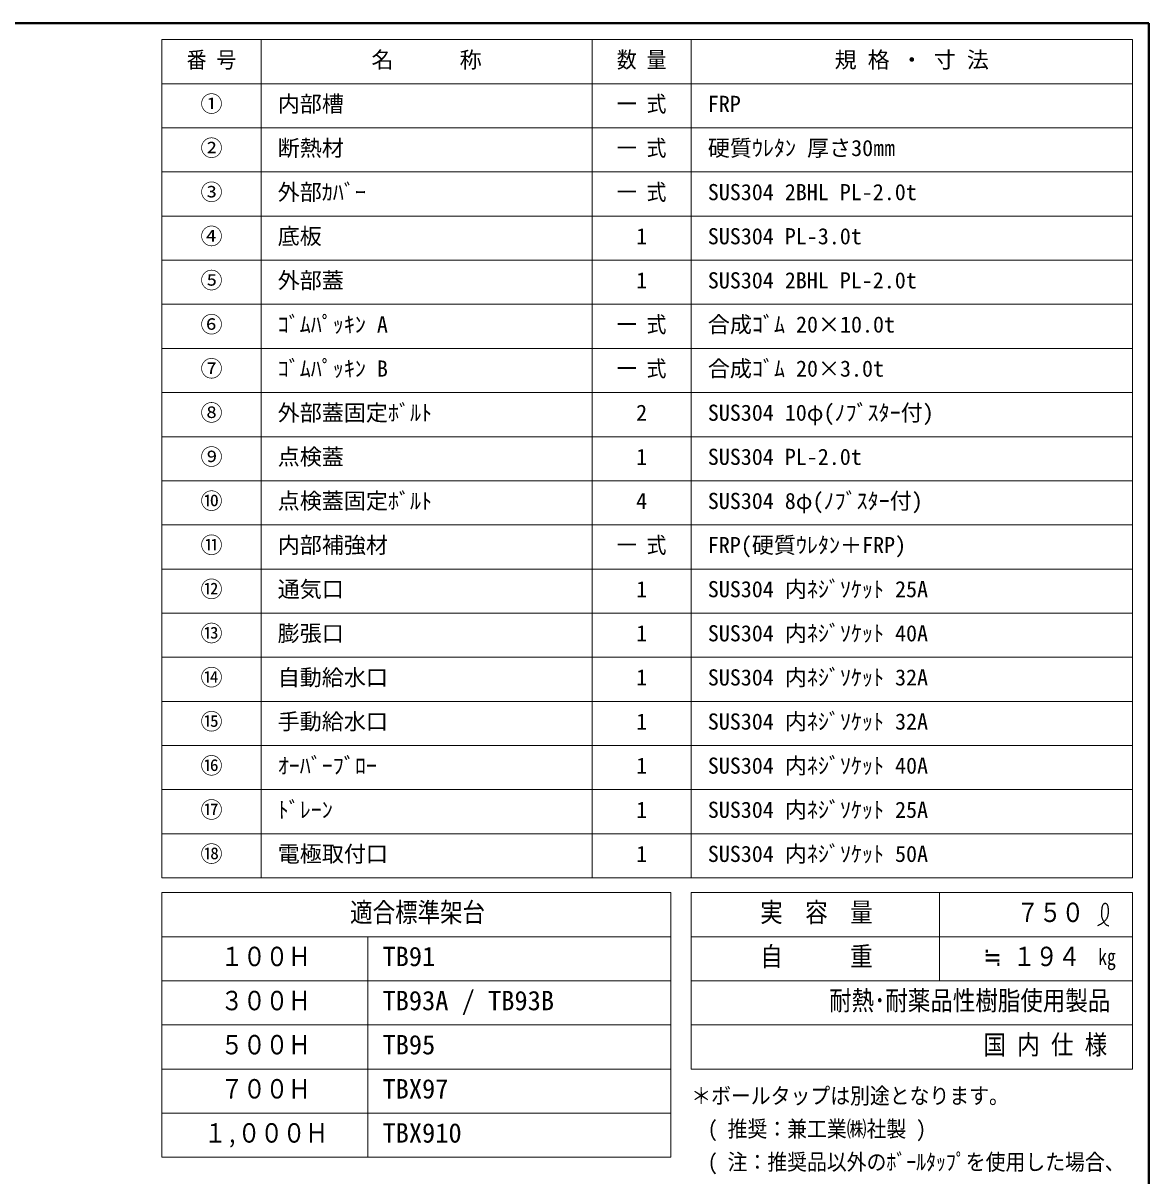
# Model space of a CAD drawing. Units: millimetres at full size, sheet at 1:15; details may follow other scales. Extents: x -3184 to 2891, y -2037 to 2178.
# Drawn here: x 977 to 2891, y 218 to 2178 of the extents above; entities that cross this region are included whole.
import ezdxf
from ezdxf.enums import TextEntityAlignment as Align

# ---------------------------------------------------------------- set-up
doc = ezdxf.new("R2010")
doc.units = ezdxf.units.MM
doc.header["$LTSCALE"] = 15
doc.layers.add('0-0', color=7, linetype='Continuous', lineweight=18)
doc.styles.add('ＭＳ ゴシック', font='')
doc.styles.get('ＭＳ ゴシック').set_extended_font_data('MS Gothic')

msp = doc.modelspace()

# ---------------------------------------------------------------- linework, layer by layer
at = {"layer": '0-0', "color": 1, "lineweight": 40}
for p, q in [((2890.8, 2177.87), (-3184.2, 2177.87)), ((2890.8, -2037.13), (2890.8, 2177.87))]:
    msp.add_line(p, q, dxfattribs=at)
at = {"layer": '0-0', "color": 3}
for p, q in [((1212.67, 724.74), (1212.67, 2149.74)), ((2862.67, 2149.74), (1212.67, 2149.74)), ((1381.42, 724.74), (1381.42, 2149.74)), ((1943.92, 724.74), (1943.92, 2149.74)), ((2112.67, 724.74), (2112.67, 2149.74)), ((2862.67, 724.74), (2862.67, 2149.74)), ((2862.67, 2074.74), (1212.67, 2074.74)), ((2862.67, 1999.74), (1212.67, 1999.74)), ((2862.67, 1924.74), (1212.67, 1924.74)), ((2862.67, 1849.74), (1212.67, 1849.74)), ((2862.67, 1774.74), (1212.67, 1774.74)), ((2862.67, 1699.74), (1212.67, 1699.74)), ((2862.67, 1624.74), (1212.67, 1624.74)), ((2862.67, 1549.74), (1212.67, 1549.74)), ((2862.67, 1474.74), (1212.67, 1474.74)), ((2862.67, 1399.74), (1212.67, 1399.74)), ((2862.67, 1324.74), (1212.67, 1324.74)), ((2862.67, 1249.74), (1212.67, 1249.74)), ((2862.67, 1174.74), (1212.67, 1174.74)), ((2862.67, 1099.74), (1212.67, 1099.74)), ((2862.67, 1024.74), (1212.67, 1024.74)), ((2862.67, 949.74), (1212.67, 949.74)), ((2862.67, 874.74), (1212.67, 874.74)), ((2862.67, 799.74), (1212.67, 799.74)), ((2862.67, 724.74), (1212.67, 724.74)), ((1212.67, 249.74), (1212.67, 699.74)), ((2077.67, 699.74), (1212.67, 699.74)), ((2077.67, 249.74), (2077.67, 699.74)), ((2112.67, 399.74), (2112.67, 699.74)), ((2862.67, 699.74), (2112.67, 699.74)), ((2534.55, 549.74), (2534.55, 699.74)), ((2862.67, 399.74), (2862.67, 699.74)), ((2077.67, 624.74), (1212.67, 624.74)), ((1562.67, 249.74), (1562.67, 624.74)), ((2862.67, 624.74), (2112.67, 624.74)), ((2077.67, 549.74), (1212.67, 549.74)), ((2862.67, 549.74), (2112.67, 549.74)), ((2077.67, 474.74), (1212.67, 474.74)), ((2862.67, 474.74), (2112.67, 474.74)), ((2077.67, 399.74), (1212.67, 399.74)), ((2862.67, 399.74), (2112.67, 399.74)), ((2077.67, 324.74), (1212.67, 324.74)), ((2077.67, 249.74), (1212.67, 249.74))]:
    msp.add_line(p, q, dxfattribs=at)
at = {"layer": '0-0', "color": 5, "lineweight": 25}
for p, q in [((2810.21, 667.59), (2810.1, 666.31)), ((2810.27, 668.34), (2810.21, 667.59)), ((2810.32, 668.96), (2810.27, 668.34)), ((2810.41, 670.04), (2810.32, 668.96)), ((2810.51, 671.11), (2810.41, 670.04)), ((2810.62, 672.18), (2810.51, 671.11)), ((2810.77, 673.25), (2810.62, 672.18)), ((2810.96, 674.3), (2810.77, 673.25)), ((2811.09, 674.92), (2810.96, 674.3)), ((2811.21, 675.4), (2811.09, 674.92)), ((2811.45, 676.23), (2811.21, 675.4)), ((2811.74, 677.04), (2811.45, 676.23)), ((2812.1, 677.83), (2811.74, 677.04)), ((2812.53, 678.58), (2812.1, 677.83)), ((2813.05, 679.29), (2812.53, 678.58)), ((2813.39, 679.68), (2813.05, 679.29)), ((2813.64, 679.93), (2813.39, 679.68)), ((2814.1, 680.33), (2813.64, 679.93)), ((2814.59, 680.69), (2814.1, 680.33)), ((2815.11, 680.98), (2814.59, 680.69)), ((2815.65, 681.19), (2815.11, 680.98)), ((2816.2, 681.31), (2815.65, 681.19)), ((2816.52, 681.33), (2816.2, 681.31)), ((2816.91, 681.3), (2816.52, 681.33)), ((2817.57, 681.14), (2816.91, 681.3)), ((2818.21, 680.83), (2817.57, 681.14)), ((2818.81, 680.42), (2818.21, 680.83)), ((2819.37, 679.93), (2818.81, 680.42)), ((2819.88, 679.37), (2819.37, 679.93)), ((2820.14, 679.03), (2819.88, 679.37)), ((2820.54, 678.39), (2820.14, 679.03)), ((2821.07, 677.23), (2820.54, 678.39)), ((2821.41, 676.02), (2821.07, 677.23)), ((2821.61, 674.77), (2821.41, 676.02)), ((2821.71, 673.49), (2821.61, 674.77)), ((2821.76, 672.21), (2821.71, 673.49)), ((2821.78, 671.46), (2821.76, 672.21)), ((2821.8, 670.75), (2821.78, 671.46)), ((2821.84, 669.54), (2821.8, 670.75)), ((2821.88, 668.34), (2821.84, 669.54)), ((2821.89, 667.14), (2821.88, 668.34)), ((2821.88, 665.95), (2821.89, 667.14)), ((2808.51, 646.22), (2810.16, 647.27)), ((2810.01, 665.02), (2809.96, 663.74)), ((2809.96, 663.74), (2809.96, 662.45)), ((2809.96, 662.45), (2810.03, 661.18)), ((2810.1, 666.31), (2810.01, 665.02)), ((2810.03, 661.18), (2810.1, 660.44)), ((2810.1, 660.44), (2810.2, 659.81)), ((2810.16, 647.27), (2811.77, 648.36)), ((2810.2, 659.81), (2810.42, 658.71)), ((2810.42, 658.71), (2810.7, 657.63)), ((2810.7, 657.63), (2811.03, 656.56)), ((2811.03, 656.56), (2811.41, 655.5)), ((2811.41, 655.5), (2811.82, 654.46)), ((2811.77, 648.36), (2813.33, 649.53)), ((2811.82, 654.46), (2812.08, 653.87)), ((2812.08, 653.87), (2812.27, 653.44)), ((2812.27, 653.44), (2812.61, 652.7)), ((2812.61, 652.7), (2812.97, 651.98)), ((2812.97, 651.98), (2813.34, 651.26)), ((2813.33, 649.53), (2814.22, 650.25)), ((2813.34, 651.26), (2813.73, 650.55)), ((2813.73, 650.55), (2814.14, 649.84)), ((2814.14, 649.84), (2814.38, 649.43)), ((2814.22, 650.25), (2814.87, 650.81)), ((2814.38, 649.43), (2814.67, 648.95)), ((2814.67, 648.95), (2815.2, 648.14)), ((2814.87, 650.81), (2815.95, 651.81)), ((2815.2, 648.14), (2815.76, 647.35)), ((2815.76, 647.35), (2816.37, 646.61)), ((2815.95, 651.81), (2816.98, 652.87)), ((2816.98, 652.87), (2817.94, 653.99)), ((2817.94, 653.99), (2818.81, 655.17)), ((2818.81, 655.17), (2819.58, 656.41)), ((2819.58, 656.41), (2819.97, 657.16)), ((2819.97, 657.16), (2820.25, 657.77)), ((2820.25, 657.77), (2820.68, 658.85)), ((2820.68, 658.85), (2821.04, 659.96)), ((2821.04, 659.96), (2821.33, 661.09)), ((2821.33, 661.09), (2821.55, 662.24)), ((2821.55, 662.24), (2821.71, 663.39)), ((2821.71, 663.39), (2821.78, 664.06)), ((2821.78, 664.06), (2821.83, 664.76)), ((2821.83, 664.76), (2821.88, 665.95)), ((2804.18, 643.67), (2805.16, 644.24)), ((2805.16, 644.24), (2806.85, 645.22)), ((2806.85, 645.22), (2808.51, 646.22)), ((2816.37, 646.61), (2817.02, 645.92)), ((2817.02, 645.92), (2817.73, 645.3)), ((2817.73, 645.3), (2818.16, 644.99)), ((2818.16, 644.99), (2818.54, 644.75)), ((2818.54, 644.75), (2819.21, 644.39)), ((2819.21, 644.39), (2819.92, 644.07)), ((2819.92, 644.07), (2820.65, 643.79)), ((2820.65, 643.79), (2821.4, 643.54)), ((2821.4, 643.54), (2822.16, 643.31)), ((2822.16, 643.31), (2822.6, 643.18))]:
    msp.add_line(p, q, dxfattribs=at)

# ---------------------------------------------------------------- texts
at = {"layer": '0-0', "style": 'ＭＳ ゴシック'}
for s, height, width, p in [('番 号', 27.49, 0.9, (1254.86, 2093.49)), ('数 量', 27.49, 0.9, (1986.11, 2093.49)), ('一 式', 27.49, 0.9, (1986.11, 2018.49)), ('一 式', 27.49, 0.9, (1986.11, 1943.49)), ('一 式', 27.49, 0.9, (1986.11, 1868.49)), ('一 式', 27.49, 0.9, (1986.11, 1643.49)), ('一 式', 27.49, 0.9, (1986.11, 1568.49)), ('一 式', 27.49, 0.9, (1986.11, 1268.49)), ('適合標準架台', 32.99, 0.85, (1532.67, 639.74)), ('実\u3000容\u3000量', 32.99, 0.85, (2229.86, 639.74)), ('７５０', 32.99, 0.85, (2665.8, 639.74)), ('１００Ｈ', 32.99, 0.85, (1312.67, 564.74)), ('自\u3000\u3000\u3000重', 32.99, 0.85, (2229.86, 564.74)), ('≒ １９４', 32.99, 0.85, (2609.55, 564.74)), ('kg', 27.49, 0.8, (2804.55, 568.49)), ('３００Ｈ', 32.99, 0.85, (1312.67, 489.74)), ('耐熱･耐薬品性樹脂使用製品', 32.99, 0.85, (2347.05, 489.74)), ('５００Ｈ', 32.99, 0.85, (1312.67, 414.74)), ('国 内 仕 様', 32.99, 0.85, (2609.55, 414.74)), ('７００Ｈ', 32.99, 0.85, (1312.67, 339.74)), ('＊ボールタップは別途となります。', 27.49, 0.9, (2112.67, 332.24)), ('( 推奨：兼工業㈱社製 )', 27.49, 0.9, (2140.8, 275.99)), ('１,０００Ｈ', 32.99, 0.85, (1284.55, 264.74)), ('( 注：推奨品以外のﾎﾞｰﾙﾀｯﾌﾟを使用した場合、', 27.49, 0.9, (2140.8, 219.74))]:
    msp.add_text(s, height=height, dxfattribs=dict(at, width=width)).set_placement(p, align=Align.BOTTOM_LEFT)
for s, height, p in [('名\u3000\u3000\u3000称', 27.49, (1568.92, 2093.49)), ('規 格 ・ 寸 法', 27.49, (2356.42, 2093.49)), ('①', 27.49, (1278.3, 2018.49)), ('内部槽', 27.49, (1409.55, 2018.49)), ('FRP', 27.49, (2140.8, 2018.49)), ('②', 27.49, (1278.3, 1943.49)), ('断熱材', 27.49, (1409.55, 1943.49)), ('硬質ｳﾚﾀﾝ 厚さ30㎜', 27.49, (2140.8, 1943.49)), ('③', 27.49, (1278.3, 1868.49)), ('外部ｶﾊﾞｰ', 27.49, (1409.55, 1868.49)), ('SUS304 2BHL PL-2.0t', 27.49, (2140.8, 1868.49)), ('④', 27.49, (1278.3, 1793.49)), ('底板', 27.49, (1409.55, 1793.49)), ('1', 27.49, (2018.92, 1793.49)), ('SUS304 PL-3.0t', 27.49, (2140.8, 1793.49)), ('⑤', 27.49, (1278.3, 1718.49)), ('外部蓋', 27.49, (1409.55, 1718.49)), ('1', 27.49, (2018.92, 1718.49)), ('SUS304 2BHL PL-2.0t', 27.49, (2140.8, 1718.49)), ('⑥', 27.49, (1278.3, 1643.49)), ('ｺﾞﾑﾊﾟｯｷﾝ A', 27.49, (1409.55, 1643.49)), ('合成ｺﾞﾑ 20×10.0t', 27.49, (2140.8, 1643.49)), ('⑦', 27.49, (1278.3, 1568.49)), ('ｺﾞﾑﾊﾟｯｷﾝ B', 27.49, (1409.55, 1568.49)), ('合成ｺﾞﾑ 20×3.0t', 27.49, (2140.8, 1568.49)), ('⑧', 27.49, (1278.3, 1493.49)), ('外部蓋固定ﾎﾞﾙﾄ', 27.49, (1409.55, 1493.49)), ('2', 27.49, (2018.92, 1493.49)), ('SUS304 10φ(ﾉﾌﾞｽﾀｰ付)', 27.49, (2140.8, 1493.49)), ('⑨', 27.49, (1278.3, 1418.49)), ('点検蓋', 27.49, (1409.55, 1418.49)), ('1', 27.49, (2018.92, 1418.49)), ('SUS304 PL-2.0t', 27.49, (2140.8, 1418.49)), ('⑩', 27.49, (1278.3, 1343.49)), ('点検蓋固定ﾎﾞﾙﾄ', 27.49, (1409.55, 1343.49)), ('4', 27.49, (2018.92, 1343.49)), ('SUS304 8φ(ﾉﾌﾞｽﾀｰ付)', 27.49, (2140.8, 1343.49)), ('⑪', 27.49, (1278.3, 1268.49)), ('内部補強材', 27.49, (1409.55, 1268.49)), ('FRP(硬質ｳﾚﾀﾝ＋FRP)', 27.49, (2140.8, 1268.49)), ('⑫', 27.49, (1278.3, 1193.49)), ('通気口', 27.49, (1409.55, 1193.49)), ('1', 27.49, (2018.92, 1193.49)), ('SUS304 内ﾈｼﾞｿｹｯﾄ 25A', 27.49, (2140.8, 1193.49)), ('⑬', 27.49, (1278.3, 1118.49)), ('膨張口', 27.49, (1409.55, 1118.49)), ('SUS304 内ﾈｼﾞｿｹｯﾄ 40A', 27.49, (2140.8, 1118.49)), ('1', 27.49, (2018.92, 1118.49)), ('⑭', 27.49, (1278.3, 1043.49)), ('自動給水口', 27.49, (1409.55, 1043.49)), ('1', 27.49, (2018.92, 1043.49)), ('SUS304 内ﾈｼﾞｿｹｯﾄ 32A', 27.49, (2140.8, 1043.49)), ('⑮', 27.49, (1278.3, 968.49)), ('手動給水口', 27.49, (1409.55, 968.49)), ('1', 27.49, (2018.92, 968.49)), ('SUS304 内ﾈｼﾞｿｹｯﾄ 32A', 27.49, (2140.8, 968.49)), ('⑯', 27.49, (1278.3, 893.49)), ('ｵｰﾊﾞｰﾌﾞﾛｰ', 27.49, (1409.55, 893.49)), ('1', 27.49, (2018.92, 893.49)), ('SUS304 内ﾈｼﾞｿｹｯﾄ 40A', 27.49, (2140.8, 893.49)), ('⑰', 27.49, (1278.3, 818.49)), ('ﾄﾞﾚｰﾝ', 27.49, (1409.55, 818.49)), ('1', 27.49, (2018.92, 818.49)), ('SUS304 内ﾈｼﾞｿｹｯﾄ 25A', 27.49, (2140.8, 818.49)), ('⑱', 27.49, (1278.3, 743.49)), ('電極取付口', 27.49, (1409.55, 743.49)), ('1', 27.49, (2018.92, 743.49)), ('SUS304 内ﾈｼﾞｿｹｯﾄ 50A', 27.49, (2140.8, 743.49)), ('TB91', 32.99, (1587.67, 564.74)), ('TB93A / TB93B', 32.99, (1587.67, 489.74)), ('TB95', 32.99, (1587.67, 414.74)), ('TBX97', 32.99, (1587.67, 339.74)), ('TBX910', 32.99, (1587.67, 264.74))]:
    msp.add_text(s, height=height, dxfattribs=at).set_placement(p, align=Align.BOTTOM_LEFT)

doc.saveas('drawing.dxf')
